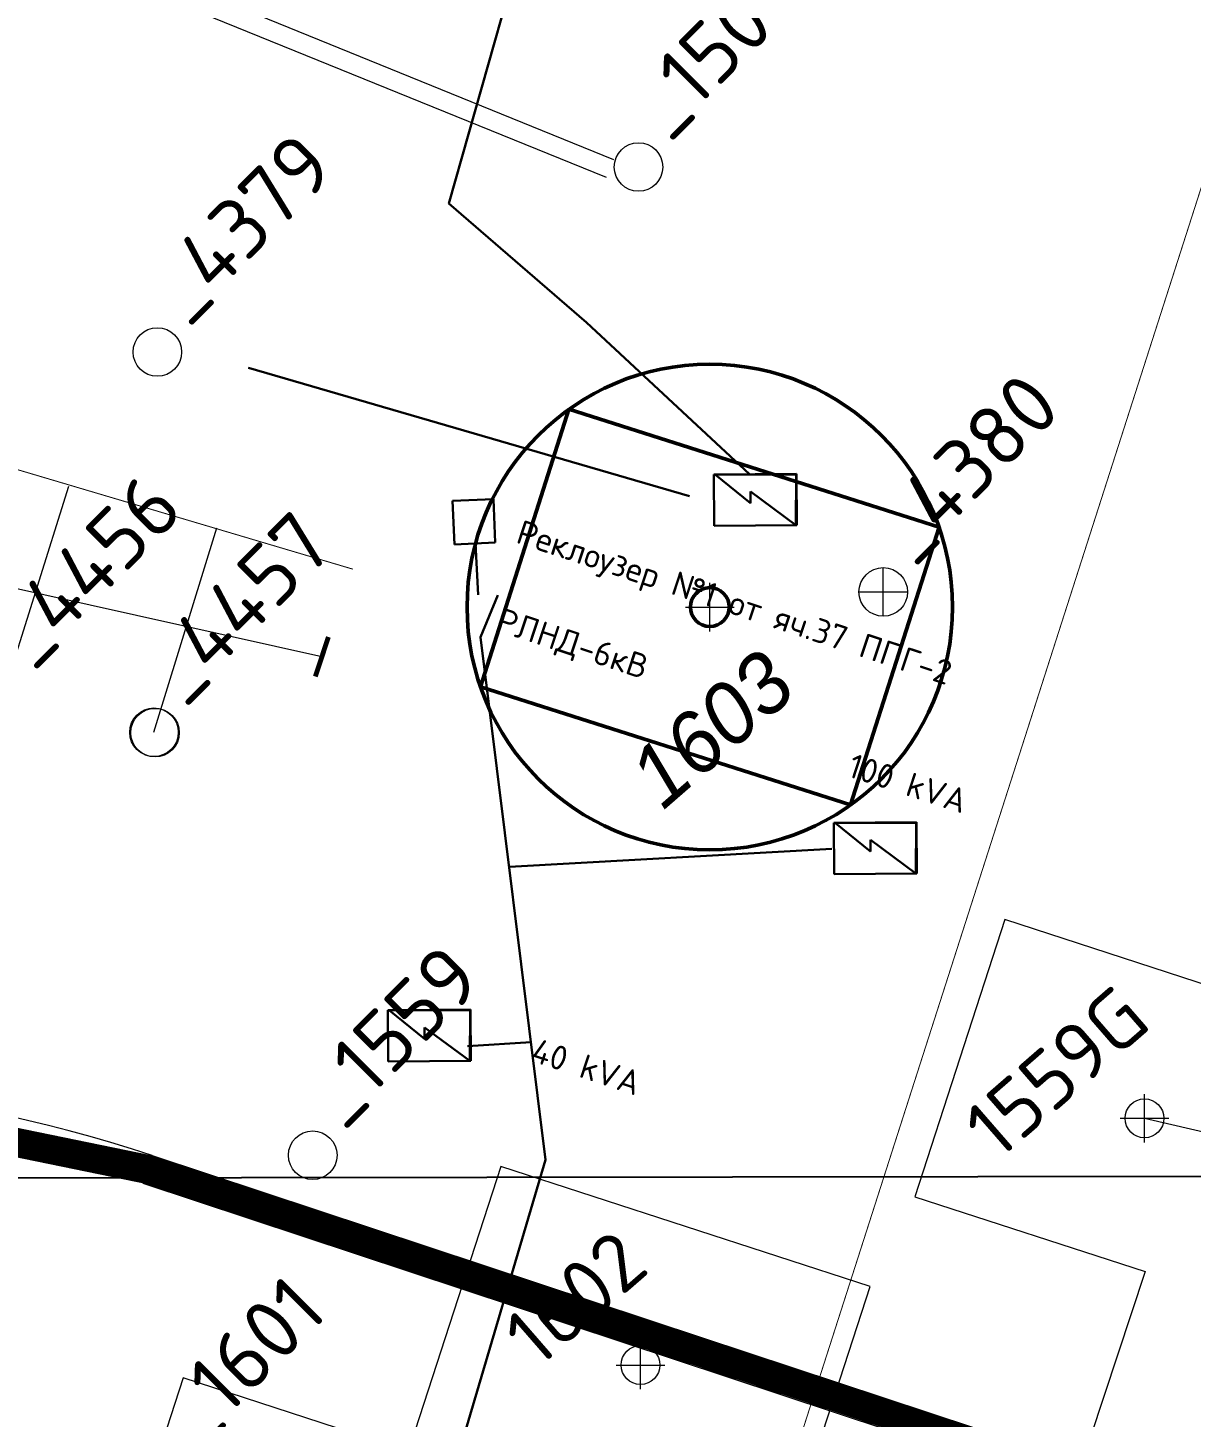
# Model space of a CAD drawing. Header units: millimetres. Extents: x 519 to 9564855, y -810 to 5021775.
# Drawn here: x 9537093.8 to 9537333.4, y 4998145.2 to 4998431.4 of the extents above; entities that cross this region are included whole.
import ezdxf

# ---------------------------------------------------------------- set-up
doc = ezdxf.new("R2010")
doc.units = ezdxf.units.MM
doc.header["$LTSCALE"] = 2
doc.header["$MEASUREMENT"] = 0
doc.header["$PDMODE"] = 2
doc.header["$PDSIZE"] = 5
for name, color, linetype in [('0_ANNOT_Dimensions', 7, 'Continuous'), ('160 скважин на 2012 год', 7, 'Continuous'), ('Existing roads', 41, 'Continuous'), ('OLD WELLS(dr.bfr2000)', 24, 'Continuous'), ('ROAD_GROUND', 9, 'Continuous')]:
    doc.layers.add(name, color=color, linetype=linetype)
for name, color, linetype, lineweight in [('160 скважин на2012 год.Выкидные линии', 5, 'Continuous', 30), ('SteamInjInfrastructure', 25, 'Continuous', 100), ('WELLS(drilled after 2000y)', 6, 'Continuous', 40), ('Скважины на 2022 год', 60, 'Continuous', 13), ('Скважины на 2023 год', 201, 'Continuous', 20), ('Скважины на 2023 год (доп.)', 201, 'Continuous', 20), ('Скважины на 2026', 222, 'Continuous', 50), ('Электро', 1, 'Continuous', 30), ('Электроснаб', 1, 'Continuous', 18), ('Электроснабжене', 1, 'Continuous', 18)]:
    doc.layers.add(name, color=color, linetype=linetype, lineweight=lineweight)
doc.styles.add('92051501$0$STANDARD', font='simplex.shx')
doc.styles.add('Elect', font='isocpeur.ttf')
doc.styles.add('Line_GUGK', font='')
doc.styles.get("Standard").update_dxf_attribs({"font": 'isocpeur.ttf', "width": 0.5})
doc.styles.get('Line_GUGK').set_extended_font_data('Bm431', italic=True)
doc.linetypes.add('STM_LINE', pattern='A,0.5,-0.2,["S",92051501$0$STANDARD,S=0.1,R=0,X=-0.1,Y=-0.05],-0.05', length=0.75)
doc.linetypes.add('WTR_LINE', pattern='A,0.5,-0.2,["W",92051501$0$STANDARD,S=0.1,R=0,X=-0.1,Y=-0.05],-0.05', length=0.75)
doc.dimstyles.new('ISO-25', dxfattribs={"dimtxt": 15, "dimasz": 10, "dimexe": 5, "dimexo": 5, "dimgap": 5, "dimtad": 1, "dimtxsty": 'Standard', "dimblk": 'OBLIQUE', "dimcen": 50, "dimadec": 0, "dimazin": 0, "dimtfac": 1, "dimtmove": 0, "dimatfit": 3, "dimfxl": 0, "dimarcsym": 0})

# ---------------------------------------------------------------- blocks, each defined once
blk = doc.blocks.new('_Oblique')
at = {"color": 0, "linetype": 'ByBlock', "lineweight": -2}
blk.add_line((-0.5, -0.5), (0.5, 0.5), dxfattribs=at)
blk = doc.blocks.new('*D111')
at = {"layer": '0_ANNOT_Dimensions', "color": 0, "lineweight": -2, "transparency": 16777216}
for p, q in [((9540956.59, 4998203), (9540956.59, 4998205.09)), ((9540956.6, 4998200.09), (9521531.28, 4998171.79)), ((9521531.28, 4998174.7), (9521531.28, 4998176.79))]:
    blk.add_line(p, q, dxfattribs=at)
at = {"layer": 'DEFPOINTS', "color": 0, "linetype": 'ByBlock', "lineweight": 25, "transparency": 16777216}
for p in [(9540956.6, 4998198), (9521531.28, 4998171.79), (9521531.29, 4998169.71)]:
    blk.add_point(p, dxfattribs=at)
at = {"layer": '0_ANNOT_Dimensions', "color": 0, "linetype": 'ByBlock', "lineweight": -2, "transparency": 16777216, "xscale": 10, "yscale": 10, "zscale": 10}
for p, rotation in [((9540956.6, 4998200.09), 0.08345723362022996), ((9521531.28, 4998171.79), 180.0834572336203)]:
    blk.add_blockref('_Oblique', p, dxfattribs=dict(at, rotation=rotation))
at = {"layer": '0_ANNOT_Dimensions', "color": 0, "linetype": 'ByBlock', "lineweight": 25, "transparency": 16777216, "insert": (9531243.92, 4998199.94), "char_height": 15, "attachment_point": 5, "rotation": 0.0835, "bg_fill": 3, "box_fill_scale": 1.25, "bg_fill_color": 256, "bg_fill_true_color": 13158600, "bg_fill_transparency": 0}
blk.add_mtext('19425,33', dxfattribs=at)

msp = doc.modelspace()

# ---------------------------------------------------------------- linework, layer by layer
at = {"color": 5, "linetype": 'WTR_LINE', "lineweight": 0, "ltscale": 20}
for p, q in [((9537088.69578, 4998293.62299), (9537102.23957, 4998336.9527)), ((9537119.8, 4998286.3), (9537132.77126, 4998328.37765))]:
    msp.add_line(p, q, dxfattribs=at)
at = {"color": 5, "linetype": 'WTR_LINE', "lineweight": 0, "ltscale": 20, "const_width": 0.2}
msp.add_lwpolyline([(9537160.76054, 4998319.88849), (9537056.73, 4998350.75), (9536960.82, 4998379.09), (9536864.92, 4998407.51), (9536769.45, 4998437.42), (9536673.44, 4998465.42)], dxfattribs=at)
at = {"layer": '160 скважин на 2012 год', "color": 0, "linetype": 'ByBlock', "lineweight": 0, "elevation": 0.00005}
msp.add_lwpolyline([(9537323.92592, 4998175.23906), (9537312.59218, 4998140.9859), (9537329.44952, 4998135.40811)], dxfattribs=at)
at = {"layer": '160 скважин на2012 год.Выкидные линии', "color": 3, "linetype": 'ByBlock', "lineweight": 0, "ltscale": 80}
msp.add_lwpolyline([(9537323.8, 4998206.8), (9537407.91488, 4998187.31266), (9537452.3387, 4998173.92954)], dxfattribs=at)
at = {"layer": 'Existing roads', "lineweight": 0}
for p, q in [((9537119.41355, 4998199.12395), (9537469.45875, 4998083.30034)), ((9537117.52875, 4998193.42768), (9537467.51762, 4998077.6227))]:
    msp.add_line(p, q, dxfattribs=at)
at = {"layer": 'Existing roads', "lineweight": 0, "const_width": 6, "flags": 128}
msp.add_lwpolyline([(9536729.94154, 4998219.80861), (9536837.07934, 4998201.64656), (9536884.28596, 4998197.5021), (9536933.61181, 4998201.16518), (9536979.09824, 4998208.21284), (9537049.7397, 4998210.39071), (9537119.02692, 4998196.16946), (9537468.51832, 4998080.54966)], dxfattribs=at)
at = {"layer": 'Existing roads', "lineweight": 0}
msp.add_arc((9537024.23144, 4997911.46206), 303, 71.6915561, 98.5556518, dxfattribs=at)
at = {"layer": 'OLD WELLS(dr.bfr2000)', "lineweight": 0}
for centre in [(9537219.6, 4998402.7), (9537120.5, 4998364.6), (9537270, 4998315.2), (9537119.8, 4998286.3), (9537120.02, 4998286.21), (9537152.5, 4998199.2)]:
    msp.add_circle(centre, 5, dxfattribs=at)
at = {"layer": 'ROAD_GROUND', "lineweight": 0}
for points in [[(9536540.86992, 4998648.64302), (9536621.15058, 4998609.29388), (9536714.7013, 4998574.45099), (9536883.7923, 4998522.75471), (9537028.6374, 4998473.55493), (9537111.94851, 4998445.9571), (9537214.41628, 4998404.28051)], [(9536539.10944, 4998645.05126), (9536619.56839, 4998605.61473), (9536713.41736, 4998570.66077), (9536882.56402, 4998518.94746), (9537027.37957, 4998469.75785), (9537110.56456, 4998442.20179), (9537212.90925, 4998400.57526)]]:
    msp.add_lwpolyline(points, dxfattribs=at)
at = {"layer": 'SteamInjInfrastructure', "color": 6, "linetype": 'STM_LINE', "lineweight": 0, "ltscale": 15}
msp.add_line((9537154.38095, 4998301.85054, 0), (9537040.48036, 4998327.16615, 0), dxfattribs=at)
at = {"layer": 'SteamInjInfrastructure', "color": 0, "linetype": 'ByBlock', "lineweight": 0, "ltscale": 25, "const_width": 1, "elevation": 0}
msp.add_lwpolyline([(9537155.72581, 4998305.91503), (9537153.03608, 4998297.78605)], dxfattribs=at)
at = {"layer": 'WELLS(drilled after 2000y)', "color": 3, "linetype": 'ByBlock', "lineweight": 0, "ltscale": 50, "const_width": 0.2}
msp.add_lwpolyline([(9537409.84524, 4998630.24042), (9537247.95011, 4998125.57225), (9537254.36749, 4998013.75625), (9537224.09157, 4997923.70977), (9537222.9636, 4997853.71886), (9537134.38177, 4997535.83011), (9536796.64862, 4997648.4015), (9536752.37299, 4997640.35981), (9536548.72509, 4997706.11339), (9536536.70349, 4997733.5994), (9535089.19293, 4998187.47405), (9535089.19293, 4998187.47405), (9535089.19293, 4998187.47405)], dxfattribs=at)
at = {"layer": 'Скважины на 2022 год', "color": 0, "linetype": 'ByBlock', "lineweight": 0}
for points in [[(9537172.68723, 4998139.82898), (9537248.77175, 4998115.10762), (9537267.31277, 4998172.17102), (9537191.22825, 4998196.89238)], [(9537158.15211, 4998058.70241), (9537182.87347, 4998134.78693), (9537125.81008, 4998153.32795), (9537101.08872, 4998077.24343)]]:
    msp.add_lwpolyline(points, close=True, dxfattribs=at)
msp.add_circle((9537220, 4998156), 4, dxfattribs=at)
msp.add_point((9537220, 4998156), dxfattribs=at)
at = {"layer": 'Скважины на 2023 год', "color": 0, "linetype": 'ByBlock', "lineweight": 0}
msp.add_lwpolyline([(9537359.93611, 4998188.54497), (9537371.12795, 4998222.98992), (9537295.04343, 4998247.71128), (9537276.50241, 4998190.64789), (9537323.92592, 4998175.23906)], dxfattribs=at)
msp.add_circle((9537323.8, 4998206.8), 4, dxfattribs=at)
msp.add_point((9537323.8, 4998206.8), dxfattribs=at)
at = {"layer": 'Скважины на 2023 год (доп.)', "color": 0, "linetype": 'ByBlock', "lineweight": 0}
msp.add_point((9537270, 4998315.2), dxfattribs=at)
at = {"layer": 'Скважины на 2026', "linetype": 'ByBlock', "ltscale": 50}
msp.add_lwpolyline([(9537187.05913, 4998295.64257), (9537263.28178, 4998271.35044), (9537281.50087, 4998328.51743), (9537205.27822, 4998352.80956)], close=True, dxfattribs=at)
msp.add_circle((9537234.28, 4998312.08), 50, dxfattribs=at)
at = {"layer": 'Скважины на 2026', "linetype": 'ByBlock'}
msp.add_circle((9537234.28, 4998312.08), 4, dxfattribs=at)
at = {"layer": 'Скважины на 2026', "linetype": 'ByBlock', "lineweight": 0}
msp.add_point((9537234.28, 4998312.08), dxfattribs=at)
at = {"layer": 'Электро', "ltscale": 0.05}
for p, q in [((9537180.52782, 4998395.15533, 0), (9537221.5117, 4998539.439, -0.00005)), ((9537180.52782, 4998395.15533, 0), (9537208.86292, 4998370.6943)), ((9537208.86292, 4998370.6943), (9537242.43688, 4998339.43993)), ((9537181.3117, 4998333.94311), (9537189.70091, 4998334.30715)), ((9537181.69985, 4998324.99841), (9537181.3117, 4998333.94311)), ((9537189.70091, 4998334.30715), (9537190.08906, 4998325.36245)), ((9537190.08906, 4998325.36245), (9537181.69985, 4998324.99841)), ((9537186.58919, 4998314.56932, 0), (9537186.00135, 4998325.18507, 0)), ((9537187.06847, 4998305.91404, 0), (9537190.60367, 4998314.54046)), ((9537259.4016, 4998262.26366, 0), (9537193.01692, 4998258.58767, 0))]:
    msp.add_line(p, q, dxfattribs=at)
at = {"layer": 'Электро', "ltscale": 50}
msp.add_line((9537230.08966, 4998334.91285), (9537139.26987, 4998361.3198), dxfattribs=at)
at = {"layer": 'Электро'}
for p, q in [((9537235.10417, 4998339.39506), (9537252.1526, 4998339.49939)), ((9537235.16887, 4998328.8227), (9537235.10417, 4998339.39506)), ((9537252.05534, 4998339.40094), (9537235.45975, 4998339.29938)), ((9537235.45975, 4998339.29938), (9537242.67152, 4998333.47215)), ((9537251.98165, 4998328.95848), (9537252.05534, 4998339.40094)), ((9537252.1526, 4998339.49939), (9537252.2173, 4998328.92704)), ((9537242.67152, 4998333.47215), (9537242.65699, 4998335.84738)), ((9537242.65699, 4998335.84738), (9537251.98165, 4998328.95848)), ((9537252.2173, 4998328.92704), (9537235.16887, 4998328.8227)), ((9537259.81261, 4998267.6765, 0), (9537276.86104, 4998267.78084, 0)), ((9537259.87731, 4998257.10415, 0), (9537259.81261, 4998267.6765, 0)), ((9537276.76379, 4998267.68239, 0), (9537260.16819, 4998267.58083, 0)), ((9537260.16819, 4998267.58083, 0), (9537267.37997, 4998261.75359, 0)), ((9537276.6901, 4998257.23993, 0), (9537276.76379, 4998267.68239, 0)), ((9537276.86104, 4998267.78084, 0), (9537276.92574, 4998257.20849, 0)), ((9537267.37997, 4998261.75359, 0), (9537267.36543, 4998264.12883, 0)), ((9537267.36543, 4998264.12883, 0), (9537276.6901, 4998257.23993, 0)), ((9537276.92574, 4998257.20849, 0), (9537259.87731, 4998257.10415, 0)), ((9537167.95435, 4998229.07455, 0), (9537185.00278, 4998229.17889, 0)), ((9537168.01905, 4998218.5022, 0), (9537167.95435, 4998229.07455, 0)), ((9537184.90553, 4998229.08044, 0), (9537168.30993, 4998228.97887, 0)), ((9537168.30993, 4998228.97887, 0), (9537175.52171, 4998223.15164, 0)), ((9537184.83184, 4998218.63798, 0), (9537184.90553, 4998229.08044, 0)), ((9537185.00278, 4998229.17889, 0), (9537185.06748, 4998218.60654, 0)), ((9537175.52171, 4998223.15164, 0), (9537175.50717, 4998225.52687, 0)), ((9537175.50717, 4998225.52687, 0), (9537184.83184, 4998218.63798, 0)), ((9537197.46627, 4998222.46968, 0), (9537184.40105, 4998221.62745, 0)), ((9537185.06748, 4998218.60654, 0), (9537168.01905, 4998218.5022, 0))]:
    msp.add_line(p, q, dxfattribs=at)
at = {"layer": 'Электро', "ltscale": 25}
for p, q in [((9537187.06847, 4998305.91404, 0), (9537200.45269, 4998198.22719)), ((9537200.45269, 4998198.22719), (9537157.61667, 4998053.72031, 0))]:
    msp.add_line(p, q, dxfattribs=at)
at = {"layer": 'Электроснаб', "color": 1, "lineweight": 0, "ltscale": 0.05}
for p, q in [((9537180.52782, 4998395.15533, 0), (9537208.86292, 4998370.6943)), ((9537208.86292, 4998370.6943), (9537242.43688, 4998339.43993)), ((9537181.3117, 4998333.94311), (9537189.70091, 4998334.30715)), ((9537181.69985, 4998324.99841), (9537181.3117, 4998333.94311)), ((9537189.70091, 4998334.30715), (9537190.08906, 4998325.36245)), ((9537190.08906, 4998325.36245), (9537181.69985, 4998324.99841)), ((9537186.58919, 4998314.56932, 0), (9537186.00135, 4998325.18507, 0)), ((9537187.06847, 4998305.91404, 0), (9537190.60367, 4998314.54046)), ((9537259.4016, 4998262.26366, 0), (9537193.01692, 4998258.58767, 0))]:
    msp.add_line(p, q, dxfattribs=at)
at = {"layer": 'Электроснаб', "color": 1, "linetype": 'ByBlock', "lineweight": 0, "ltscale": 50}
msp.add_line((9537230.08966, 4998334.91285), (9537139.26987, 4998361.3198), dxfattribs=at)
at = {"layer": 'Электроснаб', "color": 1, "lineweight": 0}
for p, q in [((9537235.10417, 4998339.39506), (9537252.1526, 4998339.49939)), ((9537235.16887, 4998328.8227), (9537235.10417, 4998339.39506)), ((9537252.05534, 4998339.40094), (9537235.45975, 4998339.29938)), ((9537235.45975, 4998339.29938), (9537242.67152, 4998333.47215)), ((9537251.98165, 4998328.95848), (9537252.05534, 4998339.40094)), ((9537252.1526, 4998339.49939), (9537252.2173, 4998328.92704)), ((9537242.67152, 4998333.47215), (9537242.65699, 4998335.84738)), ((9537242.65699, 4998335.84738), (9537251.98165, 4998328.95848)), ((9537252.2173, 4998328.92704), (9537235.16887, 4998328.8227)), ((9537259.81261, 4998267.6765, 0), (9537276.86104, 4998267.78084, 0)), ((9537259.87731, 4998257.10415, 0), (9537259.81261, 4998267.6765, 0)), ((9537276.76379, 4998267.68239, 0), (9537260.16819, 4998267.58083, 0)), ((9537260.16819, 4998267.58083, 0), (9537267.37997, 4998261.75359, 0)), ((9537276.6901, 4998257.23993, 0), (9537276.76379, 4998267.68239, 0)), ((9537276.86104, 4998267.78084, 0), (9537276.92574, 4998257.20849, 0)), ((9537267.37997, 4998261.75359, 0), (9537267.36543, 4998264.12883, 0)), ((9537267.36543, 4998264.12883, 0), (9537276.6901, 4998257.23993, 0)), ((9537276.92574, 4998257.20849, 0), (9537259.87731, 4998257.10415, 0)), ((9537167.95435, 4998229.07455, 0), (9537185.00278, 4998229.17889, 0)), ((9537168.01905, 4998218.5022, 0), (9537167.95435, 4998229.07455, 0)), ((9537184.90553, 4998229.08044, 0), (9537168.30993, 4998228.97887, 0)), ((9537168.30993, 4998228.97887, 0), (9537175.52171, 4998223.15164, 0)), ((9537184.83184, 4998218.63798, 0), (9537184.90553, 4998229.08044, 0)), ((9537185.00278, 4998229.17889, 0), (9537185.06748, 4998218.60654, 0)), ((9537175.52171, 4998223.15164, 0), (9537175.50717, 4998225.52687, 0)), ((9537175.50717, 4998225.52687, 0), (9537184.83184, 4998218.63798, 0)), ((9537197.46627, 4998222.46968, 0), (9537184.40105, 4998221.62745, 0)), ((9537185.06748, 4998218.60654, 0), (9537168.01905, 4998218.5022, 0))]:
    msp.add_line(p, q, dxfattribs=at)
at = {"layer": 'Электроснаб', "color": 1, "lineweight": 0, "ltscale": 25}
for p, q in [((9537187.06847, 4998305.91404, 0), (9537200.45269, 4998198.22719)), ((9537200.45269, 4998198.22719), (9537157.61667, 4998053.72031, 0))]:
    msp.add_line(p, q, dxfattribs=at)
at = {"layer": 'Электроснабжене', "color": 1, "lineweight": 0, "ltscale": 0.05}
for p, q in [((9537180.52782, 4998395.15533, 0), (9537215.10521, 4998516.88496, -0.00004)), ((9537180.52782, 4998395.15533, 0), (9537208.86292, 4998370.6943)), ((9537208.86292, 4998370.6943), (9537242.43688, 4998339.43993)), ((9537181.3117, 4998333.94311), (9537189.70091, 4998334.30715)), ((9537181.69985, 4998324.99841), (9537181.3117, 4998333.94311)), ((9537189.70091, 4998334.30715), (9537190.08906, 4998325.36245)), ((9537190.08906, 4998325.36245), (9537181.69985, 4998324.99841)), ((9537186.58919, 4998314.56932, 0), (9537186.00135, 4998325.18507, 0)), ((9537187.06847, 4998305.91404, 0), (9537190.60367, 4998314.54046)), ((9537259.4016, 4998262.26366, 0), (9537193.01692, 4998258.58767, 0))]:
    msp.add_line(p, q, dxfattribs=at)
at = {"layer": 'Электроснабжене', "color": 1, "linetype": 'ByBlock', "lineweight": 0, "ltscale": 50}
msp.add_line((9537230.08966, 4998334.91285), (9537139.26987, 4998361.3198), dxfattribs=at)
at = {"layer": 'Электроснабжене', "color": 1, "lineweight": 0}
for p, q in [((9537235.10417, 4998339.39506), (9537252.1526, 4998339.49939)), ((9537235.16887, 4998328.8227), (9537235.10417, 4998339.39506)), ((9537252.05534, 4998339.40094), (9537235.45975, 4998339.29938)), ((9537235.45975, 4998339.29938), (9537242.67152, 4998333.47215)), ((9537251.98165, 4998328.95848), (9537252.05534, 4998339.40094)), ((9537252.1526, 4998339.49939), (9537252.2173, 4998328.92704)), ((9537242.67152, 4998333.47215), (9537242.65699, 4998335.84738)), ((9537242.65699, 4998335.84738), (9537251.98165, 4998328.95848)), ((9537252.2173, 4998328.92704), (9537235.16887, 4998328.8227)), ((9537259.81261, 4998267.6765, 0), (9537276.86104, 4998267.78084, 0)), ((9537259.87731, 4998257.10415, 0), (9537259.81261, 4998267.6765, 0)), ((9537276.76379, 4998267.68239, 0), (9537260.16819, 4998267.58083, 0)), ((9537260.16819, 4998267.58083, 0), (9537267.37997, 4998261.75359, 0)), ((9537276.6901, 4998257.23993, 0), (9537276.76379, 4998267.68239, 0)), ((9537276.86104, 4998267.78084, 0), (9537276.92574, 4998257.20849, 0)), ((9537267.37997, 4998261.75359, 0), (9537267.36543, 4998264.12883, 0)), ((9537267.36543, 4998264.12883, 0), (9537276.6901, 4998257.23993, 0)), ((9537276.92574, 4998257.20849, 0), (9537259.87731, 4998257.10415, 0)), ((9537167.95435, 4998229.07455, 0), (9537185.00278, 4998229.17889, 0)), ((9537168.01905, 4998218.5022, 0), (9537167.95435, 4998229.07455, 0)), ((9537184.90553, 4998229.08044, 0), (9537168.30993, 4998228.97887, 0)), ((9537168.30993, 4998228.97887, 0), (9537175.52171, 4998223.15164, 0)), ((9537184.83184, 4998218.63798, 0), (9537184.90553, 4998229.08044, 0)), ((9537185.00278, 4998229.17889, 0), (9537185.06748, 4998218.60654, 0)), ((9537175.52171, 4998223.15164, 0), (9537175.50717, 4998225.52687, 0)), ((9537175.50717, 4998225.52687, 0), (9537184.83184, 4998218.63798, 0)), ((9537197.46627, 4998222.46968, 0), (9537184.40105, 4998221.62745, 0)), ((9537185.06748, 4998218.60654, 0), (9537168.01905, 4998218.5022, 0))]:
    msp.add_line(p, q, dxfattribs=at)
at = {"layer": 'Электроснабжене', "color": 1, "lineweight": 0, "ltscale": 25}
for p, q in [((9537187.06847, 4998305.91404, 0), (9537200.45269, 4998198.22719)), ((9537200.45269, 4998198.22719), (9537157.61667, 4998053.72031, 0))]:
    msp.add_line(p, q, dxfattribs=at)

# ---------------------------------------------------------------- texts
at = {"layer": 'OLD WELLS(dr.bfr2000)', "lineweight": 0, "style": 'Elect'}
for s, p in [(' _1506', (9537219.6, 4998402.7)), (' _4379', (9537120.5, 4998364.6)), (' _4380', (9537270, 4998315.2)), (' _4456', (9537088.6, 4998293.8)), (' _4457', (9537119.8, 4998286.3)), (' _1559', (9537152.5, 4998199.2)), (' _1601', (9537123, 4998133.4))]:
    msp.add_text(s, height=12.5, rotation=44.9999999, dxfattribs=at).set_placement(p)
at = {"layer": 'Скважины на 2022 год', "color": 0, "linetype": 'ByBlock', "lineweight": 0, "style": 'Elect'}
msp.add_text('1602', height=12, rotation=41, dxfattribs=at).set_placement((9537198.79414, 4998155.02217))
at = {"layer": 'Скважины на 2023 год', "color": 0, "linetype": 'ByBlock', "lineweight": 0, "style": 'Elect'}
msp.add_text('1559G', height=12, rotation=41, dxfattribs=at).set_placement((9537293.57356, 4998197.87625))
at = {"layer": 'Скважины на 2026', "linetype": 'ByBlock', "style": 'Line_GUGK'}
msp.add_text('1603', height=12.5, rotation=41, dxfattribs=at).set_placement((9537224.65052, 4998270.1092))
at = {"layer": 'Электро'}
for s, p in [('Реклоузер №1 от яч.37 ППГ-2', (9537194.06576, 4998325.39837)), ('РЛНД-6кВ', (9537189.92033, 4998307.30921, -0.00006)), ('40 kVA', (9537197.19417, 4998218.65458, -0.00006))]:
    msp.add_text(s, height=5, rotation=341.691556, dxfattribs=at).set_placement(p)
at = {"layer": 'Электро', "ltscale": 0.05}
msp.add_text('100 kVA', height=5, rotation=342, dxfattribs=at).set_placement((9537262.35311, 4998277.29085, -0.00006))
at = {"layer": 'Электроснаб', "color": 1, "lineweight": 0}
for s, p in [('Реклоузер №1 от яч.37 ППГ-2', (9537194.06576, 4998325.39837)), ('РЛНД-6кВ', (9537189.92033, 4998307.30921, -0.00006)), ('40 kVA', (9537197.19417, 4998218.65458, -0.00006))]:
    msp.add_text(s, height=5, rotation=341.691556, dxfattribs=at).set_placement(p)
at = {"layer": 'Электроснаб', "color": 1, "lineweight": 0, "ltscale": 0.05}
msp.add_text('100 kVA', height=5, rotation=342, dxfattribs=at).set_placement((9537262.35311, 4998277.29085, -0.00006))
at = {"layer": 'Электроснабжене', "color": 1, "lineweight": 0}
for s, p in [('Реклоузер №1 от яч.37 ППГ-2', (9537194.06576, 4998325.39837)), ('РЛНД-6кВ', (9537189.92033, 4998307.30921, -0.00006)), ('40 kVA', (9537197.19417, 4998218.65458, -0.00006))]:
    msp.add_text(s, height=5, rotation=341.691556, dxfattribs=at).set_placement(p)
at = {"layer": 'Электроснабжене', "color": 1, "lineweight": 0, "ltscale": 0.05}
msp.add_text('100 kVA', height=5, rotation=342, dxfattribs=at).set_placement((9537262.35311, 4998277.29085, -0.00006))

# ---------------------------------------------------------------- next in the draw order: dimensions: what is measured, and where the dimension line sits
at = {"layer": '0_ANNOT_Dimensions', "linetype": 'ByBlock', "lineweight": 25}
dim = msp.add_aligned_dim(p1=(9540956.6, 4998198), p2=(9521531.287, 4998169.705), distance=-2.08809, dimstyle='ISO-25', override={"dimtfill": 1}, dxfattribs=at)
dim.commit()
dim.dimension.update_dxf_attribs({"geometry": '*D111', "text_midpoint": (9531243.92007, 4998199.94057)})

doc.saveas('drawing.dxf')
